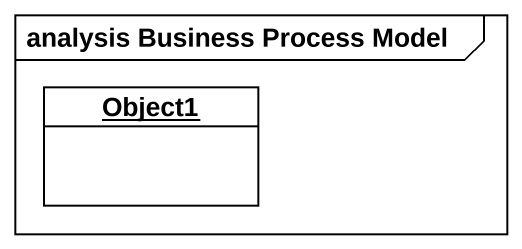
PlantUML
@startuml
mainframe analysis Business Process Model
hide circle
hide empty members
object Object1
@enduml
